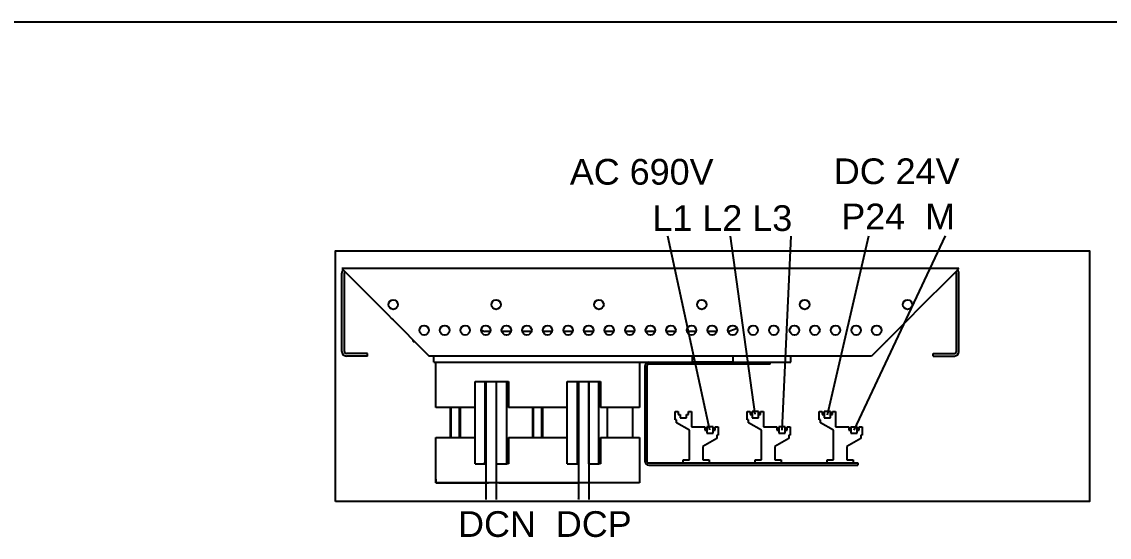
# Model space of a CAD drawing. Header units: inches. Extents: x 0 to 420, y 0 to 297.
# Drawn here: x 267.5 to 352.1, y 257.3 to 297.4 of the extents above; entities that cross this region are included whole.
import ezdxf
from ezdxf.enums import TextEntityAlignment as Align
from ezdxf.lldxf.tags import DXFTag

# ---------------------------------------------------------------- set-up
doc = ezdxf.new("R2010")
doc.units = ezdxf.units.IN
doc.layers.add('Default', color=7, linetype='Continuous')
doc.layers.add('DV2_Default', color=7, linetype='Continuous')
doc.styles.add('SEACAD_arial_ttf', font='arial.ttf', dxfattribs={"height": 0.2})
tags = doc.linetypes.add('CENTER2', pattern=[1.125, 0.75, -0.125, 0.125, -0.125]).pattern_tags.tags
tags[10:11] = [DXFTag(74, 4), DXFTag(75, 0), DXFTag(340, '0'), DXFTag(46, 0.0), DXFTag(50, 0.0), DXFTag(44, 0.0), DXFTag(45, 0.0)]
tags[8:9] = [DXFTag(74, 4), DXFTag(75, 0), DXFTag(340, '0'), DXFTag(46, 0.0), DXFTag(50, 0.0), DXFTag(44, 0.0), DXFTag(45, 0.0)]
tags[6:7] = [DXFTag(74, 4), DXFTag(75, 0), DXFTag(340, '0'), DXFTag(46, 0.0), DXFTag(50, 0.0), DXFTag(44, 0.0), DXFTag(45, 0.0)]
tags[4:5] = [DXFTag(74, 4), DXFTag(75, 0), DXFTag(340, '0'), DXFTag(46, 0.0), DXFTag(50, 0.0), DXFTag(44, 0.0), DXFTag(45, 0.0)]

# ---------------------------------------------------------------- blocks, each defined once
blk = doc.blocks.new('SE1')
at = {"layer": 'DV2_Default', "color": 7, "linetype": 'Continuous', "ltscale": 25.4}
for p, q in [((340.413, 278.155), (292.413, 278.155)), ((292.413, 278.155), (292.773, 277.795)), ((292.413, 271.715), (292.413, 277.795)), ((292.613, 271.715), (292.613, 277.795)), ((292.773, 277.795), (295.784, 274.784)), ((340.053, 277.795), (337.042, 274.784)), ((340.413, 278.155), (340.053, 277.795)), ((340.213, 271.715), (340.213, 277.795)), ((340.413, 271.715), (340.413, 277.795)), ((295.784, 274.784), (296.038, 274.529)), ((296.038, 274.529), (296.286, 274.282)), ((296.286, 274.282), (296.399, 274.169)), ((296.399, 274.169), (298.853, 271.715)), ((336.427, 274.169), (333.973, 271.715)), ((336.54, 274.282), (336.427, 274.169)), ((336.787, 274.529), (336.54, 274.282)), ((337.042, 274.784), (336.787, 274.529)), ((303.262, 273.404), (303.25, 273.416)), ((303.972, 273.275), (303.573, 273.275)), ((305.572, 273.275), (304.854, 273.275)), ((307.172, 273.275), (306.454, 273.275)), ((308.772, 273.275), (308.054, 273.275)), ((310.372, 273.275), (309.654, 273.275)), ((311.972, 273.275), (311.254, 273.275)), ((313.572, 273.275), (312.854, 273.275)), ((315.172, 273.275), (314.454, 273.275)), ((316.772, 273.275), (316.054, 273.275)), ((318.372, 273.275), (317.654, 273.275)), ((319.972, 273.275), (319.254, 273.275)), ((321.572, 273.275), (320.854, 273.275)), ((323.151, 273.501), (322.603, 273.301)), ((297.973, 272.475), (297.973, 272.595)), ((297.973, 272.475), (298.093, 272.475)), ((334.773, 272.475), (334.733, 272.475)), ((334.773, 272.515), (334.773, 272.475)), ((294.413, 271.555), (292.773, 271.555)), ((294.413, 271.355), (294.413, 271.555)), ((298.853, 271.715), (299.213, 271.355)), ((333.973, 271.715), (333.613, 271.355)), ((338.413, 271.555), (340.053, 271.555)), ((338.413, 271.355), (338.413, 271.555)), ((294.413, 271.355), (292.773, 271.355)), ((333.613, 271.355), (299.213, 271.355)), ((299.573, 271.355), (299.573, 271.315)), ((299.573, 270.875), (299.573, 271.315)), ((299.573, 270.875), (319.653, 270.875)), ((299.733, 267.355), (299.733, 270.875)), ((315.573, 270.875), (315.573, 267.355)), ((325.733, 270.715), (316.293, 270.715)), ((319.653, 271.315), (319.653, 271.355)), ((319.653, 271.315), (319.653, 270.875)), ((322.853, 270.875), (319.653, 270.875)), ((322.853, 271.355), (322.853, 271.315)), ((322.853, 270.875), (322.853, 271.315)), ((322.853, 270.875), (327.333, 270.875)), ((325.733, 270.715), (325.733, 270.875)), ((327.333, 271.355), (327.333, 271.315)), ((327.333, 270.875), (327.333, 271.315)), ((338.413, 271.355), (340.053, 271.355)), ((315.973, 270.555), (315.973, 263.195)), ((316.133, 270.555), (316.133, 263.195)), ((302.773, 262.979), (302.773, 269.379)), ((302.773, 269.379), (303.573, 269.379)), ((303.573, 262.979), (303.573, 269.379)), ((303.573, 269.379), (305.253, 269.379)), ((303.641, 260.187), (303.641, 269.379)), ((304.441, 260.187), (304.441, 269.379)), ((304.453, 262.979), (304.453, 269.379)), ((305.253, 262.979), (305.253, 269.379)), ((305.253, 269.379), (305.373, 269.379)), ((305.373, 269.379), (305.373, 267.355)), ((309.933, 262.979), (309.933, 269.379)), ((309.933, 269.379), (310.733, 269.379)), ((310.733, 262.979), (310.733, 269.379)), ((310.733, 269.379), (312.413, 269.379)), ((310.853, 260.362), (310.853, 269.379)), ((311.613, 262.979), (311.613, 269.379)), ((311.653, 260.362), (311.653, 269.379)), ((312.413, 269.379), (312.533, 269.379)), ((312.413, 262.979), (312.413, 269.379)), ((312.533, 269.379), (312.533, 267.355)), ((302.773, 267.355), (299.733, 267.355)), ((300.853, 267.355), (300.853, 265.003)), ((300.926, 265.003), (300.926, 267.355)), ((301.579, 265.003), (301.579, 267.355)), ((301.653, 265.003), (301.653, 267.355)), ((309.933, 267.355), (305.373, 267.355)), ((307.253, 267.355), (307.253, 265.003)), ((307.326, 265.003), (307.326, 267.355)), ((307.979, 265.003), (307.979, 267.355)), ((308.053, 265.003), (308.053, 267.355)), ((315.573, 267.355), (312.533, 267.355)), ((313.053, 267.355), (313.053, 265.003)), ((315.053, 265.003), (315.053, 267.355)), ((318.333, 267.035), (318.573, 267.035)), ((318.333, 266.395), (318.333, 267.035)), ((318.573, 267.035), (318.573, 266.795)), ((318.573, 266.795), (318.733, 266.795)), ((318.733, 266.795), (318.733, 266.555)), ((318.733, 266.555), (319.213, 266.555)), ((319.213, 266.795), (319.373, 266.795)), ((319.213, 266.555), (319.213, 266.795)), ((319.373, 267.035), (319.613, 267.035)), ((319.373, 266.795), (319.373, 267.035)), ((319.613, 267.035), (319.613, 265.835)), ((323.933, 267.035), (324.173, 267.035)), ((323.933, 266.395), (323.933, 267.035)), ((324.173, 267.035), (324.173, 266.795)), ((324.173, 266.795), (324.333, 266.795)), ((324.813, 267.035), (324.333, 267.035)), ((324.333, 267.035), (324.333, 266.555)), ((324.333, 266.555), (324.813, 266.555)), ((324.813, 266.555), (324.813, 267.035)), ((324.813, 266.795), (324.973, 266.795)), ((324.973, 267.035), (325.213, 267.035)), ((324.973, 266.795), (324.973, 267.035)), ((325.213, 267.035), (325.213, 265.835)), ((329.533, 267.035), (329.773, 267.035)), ((329.533, 266.395), (329.533, 267.035)), ((329.773, 267.035), (329.773, 266.795)), ((329.773, 266.795), (329.933, 266.795)), ((330.413, 267.035), (329.933, 267.035)), ((329.933, 267.035), (329.933, 266.555)), ((329.933, 266.555), (330.413, 266.555)), ((330.413, 266.555), (330.413, 267.035)), ((330.413, 266.795), (330.573, 266.795)), ((330.573, 267.035), (330.813, 267.035)), ((330.573, 266.795), (330.573, 267.035)), ((330.813, 267.035), (330.813, 265.835)), ((318.453, 266.395), (318.333, 266.395)), ((318.453, 266.166), (318.453, 266.395)), ((319.453, 265.588), (318.453, 266.166)), ((319.453, 263.275), (319.453, 265.588)), ((319.613, 265.835), (320.653, 265.835)), ((320.653, 265.835), (320.653, 265.595)), ((320.653, 265.595), (320.813, 265.595)), ((321.293, 265.835), (320.813, 265.835)), ((320.813, 265.835), (320.813, 265.355)), ((321.293, 265.355), (321.293, 265.835)), ((321.293, 265.595), (321.453, 265.595)), ((321.453, 265.835), (321.693, 265.835)), ((321.453, 265.595), (321.453, 265.835)), ((321.693, 265.835), (321.693, 265.195)), ((324.053, 266.395), (323.933, 266.395)), ((324.053, 266.166), (324.053, 266.395)), ((325.053, 265.588), (324.053, 266.166)), ((325.053, 263.275), (325.053, 265.588)), ((325.213, 265.835), (326.253, 265.835)), ((326.253, 265.835), (326.253, 265.595)), ((326.253, 265.595), (326.413, 265.595)), ((326.413, 265.835), (326.413, 265.355)), ((326.893, 265.835), (326.413, 265.835)), ((326.893, 265.355), (326.893, 265.835)), ((326.893, 265.595), (327.053, 265.595)), ((327.053, 265.835), (327.293, 265.835)), ((327.053, 265.595), (327.053, 265.835)), ((327.293, 265.835), (327.293, 265.195)), ((329.653, 266.395), (329.533, 266.395)), ((329.653, 266.166), (329.653, 266.395)), ((330.653, 265.588), (329.653, 266.166)), ((330.653, 263.275), (330.653, 265.588)), ((330.813, 265.835), (331.853, 265.835)), ((331.853, 265.835), (331.853, 265.595)), ((331.853, 265.595), (332.013, 265.595)), ((332.013, 265.835), (332.013, 265.355)), ((332.013, 265.835), (332.493, 265.835)), ((332.493, 265.355), (332.493, 265.835)), ((332.493, 265.595), (332.653, 265.595)), ((332.653, 265.835), (332.893, 265.835)), ((332.653, 265.595), (332.653, 265.835)), ((332.893, 265.835), (332.893, 265.195)), ((299.733, 261.483), (299.733, 265.003)), ((299.733, 265.003), (302.773, 265.003)), ((305.373, 265.003), (309.933, 265.003)), ((305.373, 265.003), (305.373, 262.979)), ((312.533, 265.003), (315.573, 265.003)), ((312.533, 265.003), (312.533, 262.979)), ((315.573, 265.003), (315.573, 261.483)), ((321.573, 264.938), (320.493, 264.315)), ((320.813, 265.355), (321.293, 265.355)), ((321.573, 265.195), (321.573, 264.938)), ((321.693, 265.195), (321.573, 265.195)), ((327.173, 264.938), (326.093, 264.315)), ((326.413, 265.355), (326.893, 265.355)), ((327.173, 265.195), (327.173, 264.938)), ((327.293, 265.195), (327.173, 265.195)), ((332.773, 264.938), (331.693, 264.315)), ((332.013, 265.355), (332.493, 265.355)), ((332.773, 265.195), (332.773, 264.938)), ((332.893, 265.195), (332.773, 265.195)), ((320.493, 264.315), (320.493, 263.275)), ((326.093, 264.315), (326.093, 263.275)), ((331.693, 264.315), (331.693, 263.275)), ((318.973, 263.275), (319.453, 263.275)), ((318.973, 263.035), (318.973, 263.275)), ((320.493, 263.275), (320.973, 263.275)), ((320.973, 263.275), (320.973, 263.035)), ((324.573, 263.275), (325.053, 263.275)), ((324.573, 263.035), (324.573, 263.275)), ((326.093, 263.275), (326.573, 263.275)), ((326.573, 263.275), (326.573, 263.035)), ((330.173, 263.275), (330.653, 263.275)), ((330.173, 263.035), (330.173, 263.275)), ((331.693, 263.275), (332.173, 263.275)), ((332.173, 263.275), (332.173, 263.035)), ((302.773, 262.979), (303.573, 262.979)), ((303.521, 262.979), (303.401, 262.979)), ((304.453, 262.979), (305.253, 262.979)), ((305.373, 262.979), (305.253, 262.979)), ((309.933, 262.979), (310.733, 262.979)), ((310.853, 262.979), (310.733, 262.979)), ((311.613, 262.979), (312.413, 262.979)), ((312.533, 262.979), (312.413, 262.979)), ((316.293, 263.035), (332.554, 263.035)), ((316.293, 262.875), (332.554, 262.875)), ((332.554, 263.035), (332.554, 262.875)), ((299.733, 261.779), (299.733, 261.483)), ((315.573, 261.483), (299.733, 261.483)), ((299.733, 261.483), (299.853, 261.483)), ((299.853, 261.483), (303.813, 261.483)), ((304.613, 261.483), (310.853, 261.483))]:
    blk.add_line(p, q, dxfattribs=at)
for centre in [(296.413, 275.355), (304.413, 275.355), (312.413, 275.355), (320.413, 275.355), (328.413, 275.355), (336.413, 275.355), (298.813, 273.355), (300.413, 273.355), (302.013, 273.355), (303.613, 273.355), (305.213, 273.355), (306.813, 273.355), (308.413, 273.355), (310.013, 273.355), (311.613, 273.355), (313.213, 273.355), (314.813, 273.355), (316.413, 273.355), (318.013, 273.355), (319.613, 273.355), (321.213, 273.355), (322.813, 273.355), (324.413, 273.355), (326.013, 273.355), (327.613, 273.355), (329.213, 273.355), (330.813, 273.355), (332.413, 273.355), (334.013, 273.355)]:
    blk.add_circle(centre, 0.368, dxfattribs=at)
for centre, radius, start, end in [((292.773, 277.795), 0.36, 135, 180), ((292.773, 277.795), 0.16, 135, 180), ((340.053, 277.795), 0.16, 0, 45), ((340.053, 277.795), 0.36, 0, 45), ((303.573, 273.715), 0.44, 225, 270), ((322.453, 273.715), 0.44, 270, 290), ((292.773, 271.715), 0.36, 180, 270), ((292.773, 271.715), 0.16, 180, 270), ((340.053, 271.715), 0.16, 270, 360), ((340.053, 271.715), 0.36, 270, 360), ((316.293, 270.555), 0.32, 90, 180), ((316.293, 270.555), 0.16, 90, 180), ((316.293, 263.195), 0.32, 180, 270), ((316.293, 263.195), 0.16, 180, 270), ((310.053, 260.362), 0.8, 347.38596, 360), ((310.053, 260.362), 1.6, 353.73131, 360)]:
    blk.add_arc(centre, radius, start, end, dxfattribs=at)

msp = doc.modelspace()

# ---------------------------------------------------------------- linework, layer by layer
at = {"layer": 'Default', "color": 7, "linetype": 'Continuous', "ltscale": 25.4}
for p, q in [((0.479, 297.366), (420.376, 297.366)), ((321.031, 265.579), (317.781, 280.669)), ((324.573, 266.834), (322.64, 280.669)), ((326.662, 265.595), (327.369, 280.669)), ((330.18, 266.774), (333.41, 280.706)), ((332.253, 265.587), (339.367, 280.706))]:
    msp.add_line(p, q, dxfattribs=at)
at = {"layer": 'Default', "color": 7, "linetype": 'CENTER2', "ltscale": 25.4}
msp.add_lwpolyline([(291.92, 260.041), (291.92, 279.539), (350.573, 279.539), (350.573, 260.041), (291.92, 260.041)], dxfattribs=at)

# ---------------------------------------------------------------- block references
at = {"layer": 'Default'}
msp.add_blockref('SE1', (0, 0), dxfattribs=at)

# ---------------------------------------------------------------- texts
at = {"layer": 'Default', "color": 7, "linetype": 'Continuous', "ltscale": 25.4, "style": 'SEACAD_arial_ttf'}
for s, p in [('DC 24V', (330.679, 286.732)), ('AC 690V', (310.148, 286.69)), ('L1 L2 L3', (316.57, 283.087)), ('P24  M', (331.262, 283.214)), ('DCN  DCP', (301.456, 259.281))]:
    msp.add_text(s, height=2, dxfattribs=at).set_placement(p, align=Align.TOP_LEFT)

doc.saveas('drawing.dxf')
